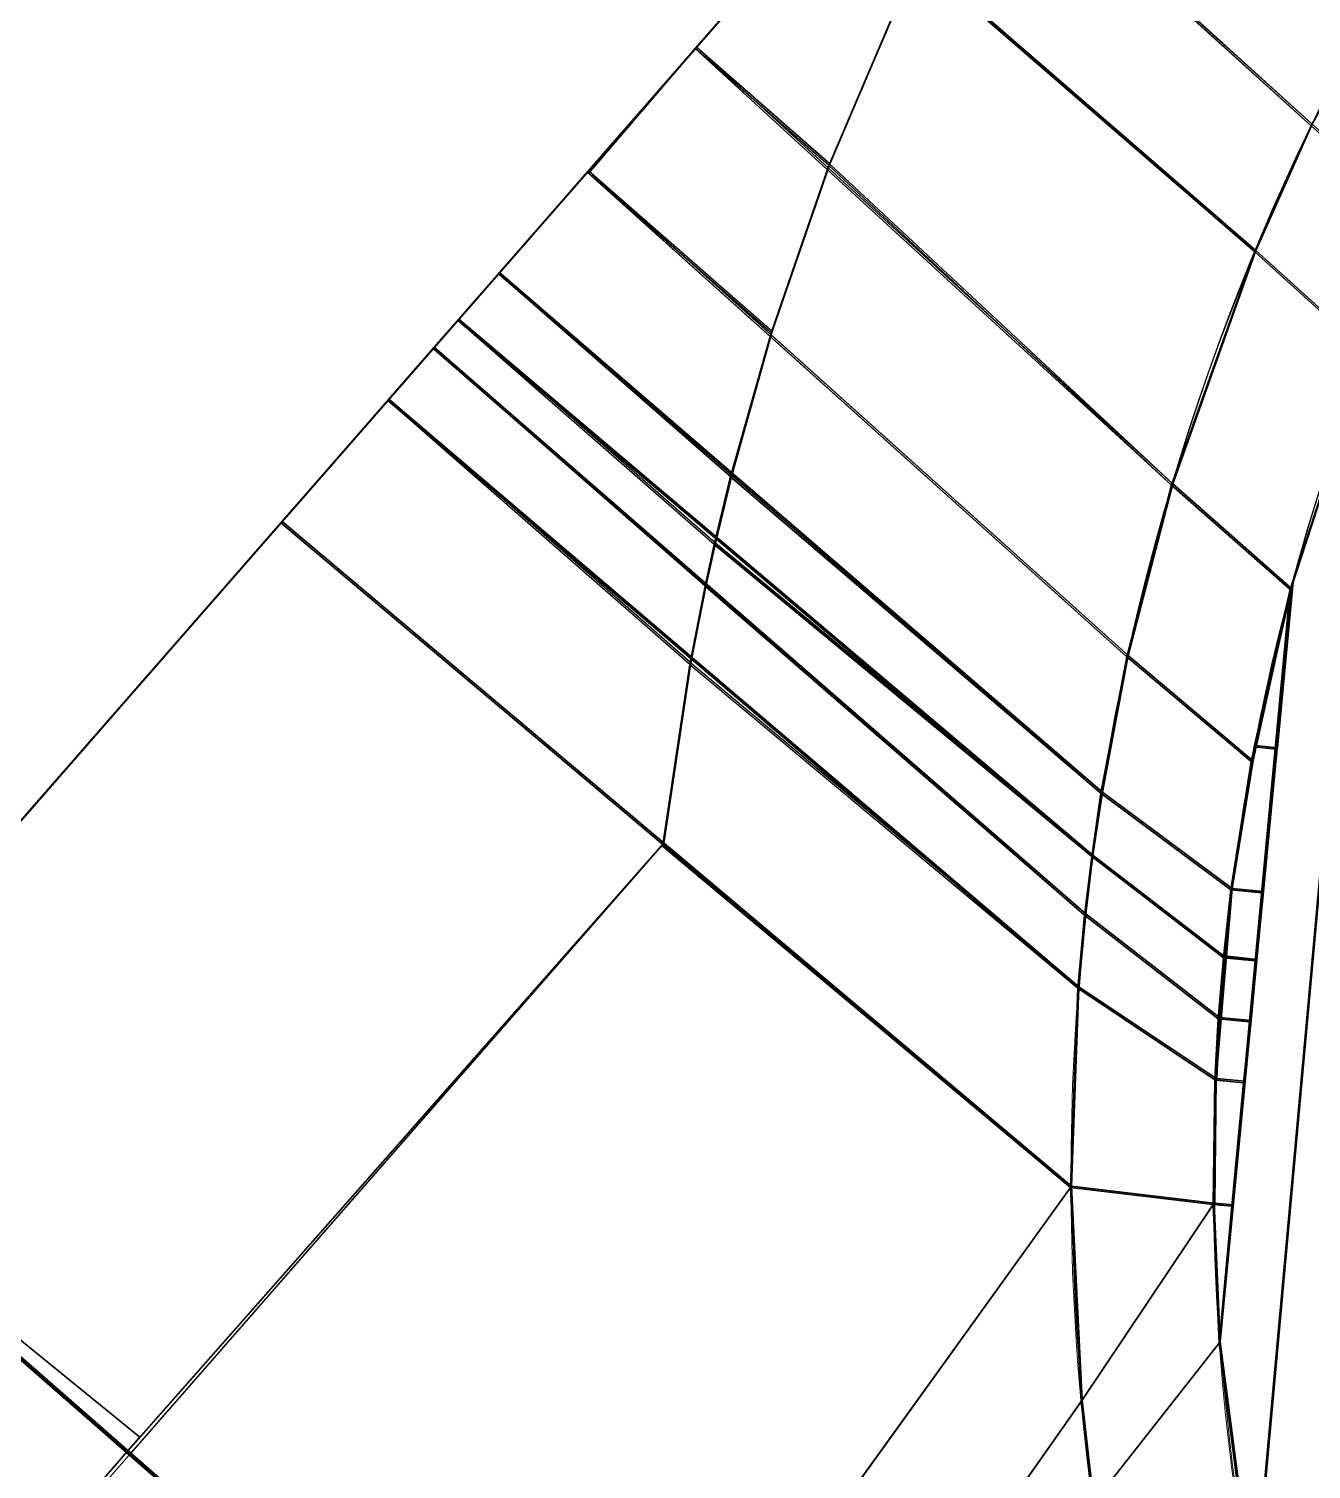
# Model space of a CAD drawing. Header units: millimetres. Extents: x 214.9 to 236.2, y -44.5 to -21.
# Drawn here: x 229.637 to 230.962, y -24.295 to -22.806 of the extents above; entities that cross this region are included whole.
import ezdxf

# ---------------------------------------------------------------- set-up
doc = ezdxf.new("R2010")
doc.units = ezdxf.units.MM
doc.header["$MEASUREMENT"] = 0
doc.layers.add('Camada 1', color=7, linetype='Continuous')
doc.layers.add('Layer1', color=10, linetype='Continuous', lineweight=35)

msp = doc.modelspace()

# ---------------------------------------------------------------- linework, layer by layer
for p, q in [((231.0061, -22.0477, 1.8017), (229.3523, -23.9406, 1.8017)), ((231.0061, -22.0477, 1.8017), (229.3523, -23.9406, 1.8017)), ((231.0072, -22.0463), (229.3534, -23.9392)), ((231.0072, -22.0463), (229.3535, -23.9391)), ((229.3523, -23.9406, 1.8017), (230.9964, -22.0583, 1.8017)), ((229.3534, -23.9392), (230.9976, -22.0568)), ((230.6227, -22.5986, 1.8017), (230.9617, -22.9065, 1.8017)), ((230.6227, -22.5986, 2.2017), (230.9617, -22.9065, 2.2017)), ((230.6239, -22.5972), (230.9628, -22.9051)), ((230.6239, -22.5972, 0.4), (230.9628, -22.9051, 0.4)), ((230.4702, -22.6611, 2.2017), (230.3253, -22.8269, 2.2017)), ((230.4702, -22.6611, 2.2017), (230.3253, -22.8269, 2.2017)), ((230.4713, -22.6596, 0.4), (230.3265, -22.8254, 0.4)), ((230.4713, -22.6597, 0.4), (230.3265, -22.8255, 0.4)), ((230.9617, -22.9065, 2.2017), (231.068, -22.7095, 2.2017)), ((230.4634, -22.9475, 1.8017), (230.5541, -22.7344, 1.8017)), ((230.5541, -22.7344, 2.2017), (230.4634, -22.9475, 2.2017)), ((230.4634, -22.9475, 1.8017), (230.5541, -22.7344, 1.8017)), ((230.5541, -22.7344, 2.2017), (230.4634, -22.9475, 2.2017)), ((230.4645, -22.946), (230.5553, -22.733)), ((230.5553, -22.733, 0.4), (230.4645, -22.946, 0.4)), ((230.4645, -22.9461), (230.5553, -22.733)), ((230.5553, -22.733, 0.4), (230.4645, -22.9461, 0.4)), ((230.5541, -22.7344, 1.8017), (230.9033, -23.0367, 1.8017)), ((230.5541, -22.7344, 2.2017), (230.9033, -23.0367, 2.2017)), ((230.5553, -22.733), (230.9044, -23.0353)), ((230.5553, -22.733, 0.4), (230.9044, -23.0353, 0.4)), ((230.3253, -22.8269, 2.2017), (230.2138, -22.9545, 2.2017)), ((230.3253, -22.8269, 2.2017), (230.2139, -22.9545, 2.2017)), ((230.3265, -22.8254, 0.4), (230.215, -22.953, 0.4)), ((230.3265, -22.8255, 0.4), (230.215, -22.9531, 0.4)), ((230.4634, -22.9475, 1.8017), (230.3253, -22.8269, 1.8017)), ((230.3253, -22.8269, 1.8017), (230.3253, -22.8269, 2.2017)), ((230.4634, -22.9475, 2.2017), (230.3253, -22.8269, 2.2017)), ((230.4634, -22.9475, 1.8017), (230.3253, -22.8269, 1.8017)), ((230.3253, -22.8269, 1.8017), (230.3253, -22.8269, 2.2017)), ((230.4634, -22.9475, 2.2017), (230.3253, -22.8269, 2.2017)), ((230.4645, -22.946), (230.3265, -22.8254)), ((230.3265, -22.8254), (230.3265, -22.8254, 0.4)), ((230.4645, -22.946, 0.4), (230.3265, -22.8254, 0.4)), ((230.4645, -22.9461), (230.3265, -22.8255)), ((230.3265, -22.8255), (230.3265, -22.8255, 0.4)), ((230.4645, -22.9461, 0.4), (230.3265, -22.8255, 0.4)), ((230.9617, -22.9065, 1.8017), (230.9033, -23.0367, 1.8017)), ((230.9033, -23.0367, 2.2017), (230.9617, -22.9065, 2.2017)), ((230.9617, -22.9065, 2.1817), (230.9033, -23.0367, 2.1817)), ((230.9628, -22.9051), (230.9044, -23.0353)), ((230.9044, -23.0353, 0.4), (230.9628, -22.9051, 0.4)), ((230.9628, -22.9051, 0.38), (230.9044, -23.0353, 0.38)), ((230.9617, -22.9065, 1.8017), (230.9617, -22.9065, 2.2017)), ((230.4049, -23.119), (230.4645, -22.946)), ((230.4645, -22.946, 0.4), (230.4049, -23.119, 0.4)), ((230.4049, -23.119), (230.4645, -22.9461)), ((230.4645, -22.9461, 0.4), (230.4049, -23.119, 0.4)), ((230.4645, -22.946), (230.4645, -22.946, 0.4)), ((230.4645, -22.9461), (230.4645, -22.9461, 0.4)), ((230.4645, -22.9461), (230.8186, -23.2764)), ((230.8186, -23.2764, 0.4), (230.4645, -22.9461, 0.4)), ((230.2139, -22.9545, 2.2017), (230.122, -23.0596, 2.2017)), ((230.2138, -22.9545, 2.2017), (230.122, -23.0596, 2.2017)), ((230.215, -22.9531, 0.4), (230.1231, -23.0582, 0.4)), ((230.215, -22.953, 0.4), (230.1232, -23.0582, 0.4)), ((230.4038, -23.1204, 1.8017), (230.2138, -22.9545, 1.8017)), ((230.2138, -22.9545, 1.8017), (230.2138, -22.9545, 2.2017)), ((230.4038, -23.1204, 2.2017), (230.2138, -22.9545, 2.2017)), ((230.4038, -23.1204, 1.8017), (230.2139, -22.9545, 1.8017)), ((230.2139, -22.9545, 1.8017), (230.2139, -22.9545, 2.2017)), ((230.4038, -23.1204, 2.2017), (230.2139, -22.9545, 2.2017)), ((230.4049, -23.119), (230.215, -22.953)), ((230.215, -22.953), (230.215, -22.953, 0.4)), ((230.4049, -23.119, 0.4), (230.215, -22.953, 0.4)), ((230.4049, -23.119), (230.215, -22.9531)), ((230.215, -22.9531), (230.215, -22.9531, 0.4)), ((230.4049, -23.119, 0.4), (230.215, -22.9531, 0.4)), ((230.4038, -23.1204, 1.8017), (230.4634, -22.9475, 1.8017)), ((230.4634, -22.9475, 2.2017), (230.4038, -23.1204, 2.2017)), ((230.4038, -23.1204, 1.8017), (230.4634, -22.9475, 1.8017)), ((230.4634, -22.9475, 2.2017), (230.4038, -23.1204, 2.2017)), ((230.4634, -22.9475, 1.8017), (230.4634, -22.9475, 2.2017)), ((230.4634, -22.9475, 1.8017), (230.4634, -22.9475, 2.2017)), ((230.4634, -22.9475, 1.8017), (230.8174, -23.2778, 1.8017)), ((230.8174, -23.2778, 2.2017), (230.4634, -22.9475, 2.2017)), ((230.9044, -23.0353), (230.8186, -23.2764)), ((230.9044, -23.0353, 0.4), (230.8186, -23.2764, 0.4)), ((230.9044, -23.0353, 0.38), (230.8186, -23.2764, 0.38)), ((230.9044, -23.0353), (230.9044, -23.0353, 0.4)), ((230.9044, -23.0353), (231.0206, -23.1406)), ((230.9044, -23.0353), (230.9044, -23.0353, 0.38)), ((230.9044, -23.0353, 0.38), (231.0206, -23.1406, 0.38)), ((230.9033, -23.0367, 1.8017), (230.8174, -23.2778, 1.8017)), ((230.9033, -23.0367, 2.2017), (230.8174, -23.2778, 2.2017)), ((230.9033, -23.0367, 2.1817), (230.8174, -23.2778, 2.1817)), ((230.9033, -23.0367, 1.8017), (230.9033, -23.0367, 2.2017)), ((230.9033, -23.0367, 1.8017), (231.0195, -23.142, 1.8017)), ((230.9033, -23.0367, 1.8017), (230.9033, -23.0367, 2.1817)), ((230.9033, -23.0367, 2.1817), (231.0195, -23.142, 2.1817)), ((230.122, -23.0596, 2.2017), (230.08, -23.1077, 2.2017)), ((230.122, -23.0596, 2.2017), (230.08, -23.1077, 2.2017)), ((230.1232, -23.0582, 0.4), (230.0811, -23.1063, 0.4)), ((230.1231, -23.0582, 0.4), (230.0811, -23.1063, 0.4)), ((230.3619, -23.2691, 1.8017), (230.122, -23.0596, 1.8017)), ((230.122, -23.0596, 1.8017), (230.122, -23.0596, 2.2017)), ((230.3619, -23.2691, 2.2017), (230.122, -23.0596, 2.2017)), ((230.3619, -23.2692, 1.8017), (230.122, -23.0596, 1.8017)), ((230.122, -23.0596, 1.8017), (230.122, -23.0596, 2.2017)), ((230.3619, -23.2692, 2.2017), (230.122, -23.0596, 2.2017)), ((230.363, -23.2678), (230.1231, -23.0582)), ((230.1231, -23.0582), (230.1231, -23.0582, 0.4)), ((230.363, -23.2678, 0.4), (230.1231, -23.0582, 0.4)), ((230.363, -23.2677), (230.1232, -23.0582)), ((230.1232, -23.0582), (230.1232, -23.0582, 0.4)), ((230.363, -23.2677, 0.4), (230.1232, -23.0582, 0.4)), ((230.08, -23.1077, 2.2017), (230.0545, -23.1368, 2.2017)), ((230.08, -23.1077, 2.2017), (230.0546, -23.1368, 2.2017)), ((230.0811, -23.1063, 0.4), (230.0557, -23.1354, 0.4)), ((230.0811, -23.1063, 0.4), (230.0557, -23.1354, 0.4)), ((230.345, -23.3392, 1.8017), (230.08, -23.1077, 1.8017)), ((230.08, -23.1077, 1.8017), (230.08, -23.1077, 2.2017)), ((230.345, -23.3392, 2.2017), (230.08, -23.1077, 2.2017)), ((230.345, -23.3393, 1.8017), (230.08, -23.1077, 1.8017)), ((230.08, -23.1077, 1.8017), (230.08, -23.1077, 2.2017)), ((230.345, -23.3393, 2.2017), (230.08, -23.1077, 2.2017)), ((230.3462, -23.3378), (230.0811, -23.1063)), ((230.0811, -23.1063), (230.0811, -23.1063, 0.4)), ((230.3462, -23.3378, 0.4), (230.0811, -23.1063, 0.4)), ((230.3462, -23.3378), (230.0811, -23.1063)), ((230.0811, -23.1063), (230.0811, -23.1063, 0.4)), ((230.3462, -23.3378, 0.4), (230.0811, -23.1063, 0.4)), ((230.3619, -23.2691, 1.8017), (230.4038, -23.1204, 1.8017)), ((230.4038, -23.1204, 2.2017), (230.3619, -23.2691, 2.2017)), ((230.3619, -23.2692, 1.8017), (230.4038, -23.1204, 1.8017)), ((230.4038, -23.1204, 2.2017), (230.3619, -23.2692, 2.2017)), ((230.363, -23.2677), (230.4049, -23.119)), ((230.4049, -23.119, 0.4), (230.363, -23.2677, 0.4)), ((230.363, -23.2678), (230.4049, -23.119)), ((230.4049, -23.119, 0.4), (230.363, -23.2678, 0.4)), ((230.4038, -23.1204, 1.8017), (230.4038, -23.1204, 2.2017)), ((230.4038, -23.1204, 1.8017), (230.4038, -23.1204, 2.2017)), ((230.4049, -23.119), (230.4049, -23.119, 0.4)), ((230.4049, -23.119), (230.4049, -23.119, 0.4)), ((230.0546, -23.1368, 2.2017), (230.0077, -23.1904, 2.2017)), ((230.0546, -23.1368, 1.8017), (230.0077, -23.1904, 1.8017)), ((230.0545, -23.1368, 2.2017), (230.0077, -23.1905, 2.2017)), ((230.0545, -23.1368, 1.8017), (230.0077, -23.1905, 1.8017)), ((230.0557, -23.1354, 0.4), (230.0088, -23.189, 0.4)), ((230.0557, -23.1354), (230.0088, -23.189)), ((230.0557, -23.1354, 0.4), (230.0088, -23.1891, 0.4)), ((230.0557, -23.1354), (230.0088, -23.1891)), ((230.3356, -23.3823, 1.8017), (230.0545, -23.1368, 1.8017)), ((230.0545, -23.1368, 1.8017), (230.0545, -23.1368, 2.2017)), ((230.3356, -23.3823, 2.2017), (230.0545, -23.1368, 2.2017)), ((230.3356, -23.3823, 1.8017), (230.0546, -23.1368, 1.8017)), ((230.0546, -23.1368, 1.8017), (230.0546, -23.1368, 2.2017)), ((230.3356, -23.3823, 2.2017), (230.0546, -23.1368, 2.2017)), ((230.3367, -23.3809), (230.0557, -23.1354)), ((230.0557, -23.1354), (230.0557, -23.1354, 0.4)), ((230.3367, -23.3809, 0.4), (230.0557, -23.1354, 0.4)), ((230.3367, -23.3809), (230.0557, -23.1354)), ((230.0557, -23.1354), (230.0557, -23.1354, 0.4)), ((230.3367, -23.3809, 0.4), (230.0557, -23.1354, 0.4)), ((230.9019, -24.4351, 1.8017), (231.0195, -23.142, 1.8017)), ((230.9031, -24.4337, 0), (231.0206, -23.1406, 0)), ((231.0195, -23.142, 1.8017), (230.9398, -23.3856, 1.8017)), ((230.9398, -23.3856, 2.1817), (231.0195, -23.142, 2.1817)), ((230.9398, -23.3856, 2.2017), (231.0195, -23.142, 2.2017)), ((231.0206, -23.1406), (230.9409, -23.3842)), ((230.9409, -23.3842, 0.38), (231.0206, -23.1406, 0.38)), ((230.9409, -23.3842, 0.4), (231.0206, -23.1406, 0.4)), ((230.0077, -23.1904, 2.2017), (229.8972, -23.3169, 2.2017)), ((230.0077, -23.1905, 2.2017), (229.8972, -23.3169, 2.2017)), ((230.0088, -23.1891, 0.4), (229.8983, -23.3155, 0.4)), ((230.0088, -23.189, 0.4), (229.8984, -23.3155, 0.4)), ((230.3197, -23.463, 1.8017), (230.0077, -23.1904, 1.8017)), ((230.0077, -23.1904, 1.8017), (230.0077, -23.1904, 2.2017)), ((230.3197, -23.463, 2.2017), (230.0077, -23.1904, 2.2017)), ((230.3196, -23.463, 1.8017), (230.0077, -23.1905, 1.8017)), ((230.0077, -23.1905, 1.8017), (230.0077, -23.1905, 2.2017)), ((230.3196, -23.463, 2.2017), (230.0077, -23.1905, 2.2017)), ((230.3208, -23.4616), (230.0088, -23.189)), ((230.0088, -23.189), (230.0088, -23.189, 0.4)), ((230.3208, -23.4616, 0.4), (230.0088, -23.189, 0.4)), ((230.3208, -23.4616), (230.0088, -23.1891)), ((230.0088, -23.1891), (230.0088, -23.1891, 0.4)), ((230.3208, -23.4616, 0.4), (230.0088, -23.1891, 0.4)), ((230.345, -23.3392, 1.8017), (230.3619, -23.2691, 1.8017)), ((230.3619, -23.2691, 2.2017), (230.345, -23.3392, 2.2017)), ((230.345, -23.3393, 1.8017), (230.3619, -23.2692, 1.8017)), ((230.3619, -23.2692, 2.2017), (230.345, -23.3393, 2.2017)), ((230.3462, -23.3378), (230.363, -23.2677)), ((230.363, -23.2677, 0.4), (230.3462, -23.3378, 0.4)), ((230.3462, -23.3378), (230.363, -23.2678)), ((230.363, -23.2678, 0.4), (230.3462, -23.3378, 0.4)), ((230.3619, -23.2691, 1.8017), (230.3619, -23.2691, 2.2017)), ((230.3619, -23.2692, 1.8017), (230.3619, -23.2692, 2.2017)), ((230.363, -23.2677), (230.363, -23.2677, 0.4)), ((230.363, -23.2678), (230.363, -23.2678, 0.4)), ((230.8174, -23.2778, 1.8017), (230.7713, -23.4554, 1.8017)), ((230.7713, -23.4554, 2.2017), (230.8174, -23.2778, 2.2017)), ((230.8174, -23.2778, 2.1817), (230.7713, -23.4554, 2.1817)), ((230.8186, -23.2764), (230.7725, -23.4539)), ((230.7725, -23.4539, 0.4), (230.8186, -23.2764, 0.4)), ((230.8186, -23.2764, 0.38), (230.7725, -23.4539, 0.38)), ((230.8174, -23.2778, 1.8017), (230.8174, -23.2778, 2.2017)), ((230.8174, -23.2778, 1.8017), (230.9398, -23.3856, 1.8017)), ((230.8174, -23.2778, 1.8017), (230.8174, -23.2778, 2.1817)), ((230.8174, -23.2778, 2.1817), (230.9398, -23.3856, 2.1817)), ((230.8186, -23.2764), (230.8186, -23.2764, 0.4)), ((230.8186, -23.2764), (230.9409, -23.3842)), ((230.8186, -23.2764), (230.8186, -23.2764, 0.38)), ((230.8186, -23.2764, 0.38), (230.9409, -23.3842, 0.38)), ((229.8972, -23.3169, 2.2017), (229.353, -23.9398, 2.2017)), ((229.8972, -23.3169, 2.2017), (229.353, -23.9398, 2.2017)), ((229.8984, -23.3155, 0.4), (229.3541, -23.9384, 0.4)), ((229.8983, -23.3155, 0.4), (229.3541, -23.9384, 0.4)), ((230.2917, -23.6493, 1.8017), (229.8972, -23.3169, 1.8017)), ((229.8972, -23.3169, 1.8017), (229.8972, -23.3169, 2.2017)), ((230.2917, -23.6493, 2.2017), (229.8972, -23.3169, 2.2017)), ((230.2917, -23.6493, 1.8017), (229.8972, -23.3169, 1.8017)), ((229.8972, -23.3169, 1.8017), (229.8972, -23.3169, 2.2017)), ((230.2917, -23.6493, 2.2017), (229.8972, -23.3169, 2.2017)), ((230.2928, -23.6479), (229.8983, -23.3155)), ((229.8983, -23.3155), (229.8983, -23.3155, 0.4)), ((230.2928, -23.6479, 0.4), (229.8983, -23.3155, 0.4)), ((230.2928, -23.6479), (229.8984, -23.3155)), ((229.8984, -23.3155), (229.8984, -23.3155, 0.4)), ((230.2928, -23.6479, 0.4), (229.8984, -23.3155, 0.4)), ((230.3356, -23.3823, 1.8017), (230.345, -23.3392, 1.8017)), ((230.345, -23.3392, 2.2017), (230.3356, -23.3823, 2.2017)), ((230.3356, -23.3823, 1.8017), (230.345, -23.3393, 1.8017)), ((230.345, -23.3393, 2.2017), (230.3356, -23.3823, 2.2017)), ((230.3367, -23.3809), (230.3462, -23.3378)), ((230.3462, -23.3378, 0.4), (230.3367, -23.3809, 0.4)), ((230.3367, -23.3809), (230.3462, -23.3378)), ((230.3462, -23.3378, 0.4), (230.3367, -23.3809, 0.4)), ((230.3448, -23.3391, 1.8017), (230.7349, -23.6616, 1.8017)), ((230.345, -23.3392, 1.8017), (230.345, -23.3392, 2.2017)), ((230.345, -23.3392, 2.2017), (230.345, -23.3392, 2.2017)), ((230.345, -23.3393, 1.8017), (230.345, -23.3393, 2.2017)), ((230.346, -23.3377), (230.736, -23.6602)), ((230.3462, -23.3378), (230.3462, -23.3378, 0.4)), ((230.3462, -23.3378, 0.4), (230.3462, -23.3378, 0.4)), ((230.3462, -23.3378), (230.3462, -23.3378, 0.4)), ((230.3196, -23.463, 1.8017), (230.3356, -23.3823, 1.8017)), ((230.3356, -23.3823, 2.2017), (230.3196, -23.463, 2.2017)), ((230.3197, -23.463, 1.8017), (230.3356, -23.3823, 1.8017)), ((230.3356, -23.3823, 2.2017), (230.3197, -23.463, 2.2017)), ((230.3208, -23.4616), (230.3367, -23.3809)), ((230.3367, -23.3809, 0.4), (230.3208, -23.4616, 0.4)), ((230.3208, -23.4616), (230.3367, -23.3809)), ((230.3367, -23.3809, 0.4), (230.3208, -23.4616, 0.4)), ((230.3356, -23.3823, 1.8017), (230.3356, -23.3823, 2.2017)), ((230.3356, -23.3823, 1.8017), (230.7276, -23.722, 1.8017)), ((230.3356, -23.3823, 2.2017), (230.7276, -23.722, 2.2017)), ((230.3367, -23.3809), (230.3367, -23.3809, 0.4)), ((230.3367, -23.3809), (230.7287, -23.7206)), ((230.3367, -23.3809, 0.4), (230.7287, -23.7206, 0.4)), ((230.8665, -24.1643, 1.8017), (230.9398, -23.3856, 1.8017)), ((230.8665, -24.1643, 2.2015), (230.9398, -23.3856, 2.2015)), ((230.8676, -24.1629), (230.9409, -23.3842)), ((230.8676, -24.1629, 0.3998), (230.9409, -23.3842, 0.3998)), ((230.9398, -23.3856, 1.8017), (230.8995, -23.5634, 1.8017)), ((230.8995, -23.5634, 2.1817), (230.9398, -23.3856, 2.1817)), ((230.9409, -23.3842), (230.9007, -23.562)), ((230.9007, -23.562, 0.38), (230.9409, -23.3842, 0.38)), ((230.9029, -23.5483, 2.2017), (230.9398, -23.3856, 2.2017)), ((230.9041, -23.5469, 0.4), (230.9409, -23.3842, 0.4)), ((230.9398, -23.3856, 1.8017), (230.9398, -23.3856, 2.1817)), ((230.9398, -23.3856, 1.8017), (230.9398, -23.3856, 2.2017)), ((230.9409, -23.3842), (230.9409, -23.3842, 0.38)), ((230.9409, -23.3842), (230.9409, -23.3842, 0.4)), ((230.2917, -23.6493, 1.8017), (230.3197, -23.463, 1.8017)), ((230.3197, -23.463, 2.2017), (230.2917, -23.6493, 2.2017)), ((230.2917, -23.6493, 1.8017), (230.3196, -23.463, 1.8017)), ((230.3196, -23.463, 2.2017), (230.2917, -23.6493, 2.2017)), ((230.2928, -23.6479), (230.3208, -23.4616)), ((230.3208, -23.4616, 0.4), (230.2928, -23.6479, 0.4)), ((230.2928, -23.6479), (230.3208, -23.4616)), ((230.3208, -23.4616, 0.4), (230.2928, -23.6479, 0.4)), ((230.3196, -23.463, 1.8017), (230.7205, -23.7975, 1.8017)), ((230.3196, -23.463, 2.2017), (230.7205, -23.7975, 2.2017)), ((230.3197, -23.463, 1.8017), (230.3197, -23.463, 2.2017)), ((230.3208, -23.4616), (230.3208, -23.4616, 0.4)), ((230.3208, -23.4616), (230.7217, -23.7961)), ((230.3208, -23.4616, 0.4), (230.7217, -23.7961, 0.4)), ((230.7445, -23.5961, 2.1817), (230.7713, -23.4554, 2.1817)), ((230.7448, -23.5964, 1.8017), (230.7713, -23.4554, 1.8022)), ((230.7448, -23.5964, 2.2017), (230.7713, -23.4554, 2.2017)), ((230.7457, -23.5947, 0.38), (230.7725, -23.4539, 0.38)), ((230.746, -23.595), (230.7725, -23.4539, 0.0005)), ((230.746, -23.595, 0.4), (230.7725, -23.4539, 0.4)), ((230.7713, -23.4554, 1.8017), (230.7713, -23.4554, 2.2017)), ((230.7713, -23.4554, 2.1817), (230.8995, -23.5634, 2.1817)), ((230.7725, -23.4539), (230.7725, -23.4539, 0.4)), ((230.7725, -23.4539, 0.38), (230.9007, -23.562, 0.38)), ((230.8788, -23.6961, 2.2017), (230.9029, -23.5483, 2.2017)), ((230.8799, -23.6946, 0.4), (230.9041, -23.5469, 0.4)), ((230.9029, -23.5483, 1.8017), (230.9029, -23.5483, 2.1817)), ((230.9029, -23.5483, 1.8017), (230.9029, -23.5483, 2.2017)), ((230.9029, -23.5483, 1.8017), (230.9243, -23.5503, 1.8017)), ((230.9041, -23.5469), (230.9041, -23.5469, 0.38)), ((230.9041, -23.5469), (230.9041, -23.5469, 0.4)), ((230.9041, -23.5469), (230.9254, -23.5489)), ((230.8995, -23.5634, 1.8017), (230.8788, -23.6961, 1.8017)), ((230.8788, -23.6961, 2.1817), (230.8995, -23.5634, 2.1817)), ((230.9007, -23.562), (230.8799, -23.6946)), ((230.8799, -23.6946, 0.38), (230.9007, -23.562, 0.38)), ((230.7445, -23.5961, 1.8017), (230.7349, -23.6616, 1.8017)), ((230.7349, -23.6616, 2.1817), (230.7445, -23.5961, 2.1817)), ((230.7448, -23.5964, 2.2017), (230.7349, -23.6616, 2.2017)), ((230.7457, -23.5947), (230.736, -23.6602)), ((230.736, -23.6602, 0.38), (230.7457, -23.5947, 0.38)), ((230.746, -23.595, 0.4), (230.736, -23.6602, 0.4)), ((230.7445, -23.5961, 1.8017), (230.8788, -23.6961, 1.8017)), ((230.7445, -23.5961, 2.1817), (230.8788, -23.6961, 2.1817)), ((230.7448, -23.5964, 1.8017), (230.7445, -23.5963, 2.1817)), ((230.7448, -23.5964, 1.8017), (230.7448, -23.5964, 2.2017)), ((230.746, -23.595), (230.7456, -23.5949, 0.38)), ((230.7457, -23.5947), (230.8799, -23.6946)), ((230.7457, -23.5947, 0.38), (230.8799, -23.6946, 0.38)), ((230.746, -23.595), (230.746, -23.595, 0.4)), ((230.2917, -23.6493, 1.8017), (229.7377, -24.2773, 1.8043)), ((230.2917, -23.6493, 2.2017), (229.7377, -24.2773, 2.2017)), ((230.2917, -23.6493, 1.8017), (229.7377, -24.2773, 1.8043)), ((230.2917, -23.6493, 2.2017), (229.7377, -24.2773, 2.2017)), ((230.2928, -23.6479), (229.7389, -24.2759, 0.0027)), ((230.2928, -23.6479, 0.4), (229.7389, -24.2759, 0.4)), ((230.2928, -23.6479), (229.7389, -24.2759, 0.0027)), ((230.2928, -23.6479, 0.4), (229.7389, -24.2759, 0.4)), ((229.7392, -24.2756, 1.8043), (230.2917, -23.6493, 1.8017)), ((229.7393, -24.2755, 1.8043), (230.2917, -23.6493, 1.8017)), ((229.7404, -24.2741, 0.0027), (230.2928, -23.6479)), ((229.7404, -24.2741, 0.0027), (230.2928, -23.6479)), ((230.2916, -23.6492, 1.8017), (229.7406, -24.2798, 1.8017)), ((230.2928, -23.6478), (229.7418, -24.2784)), ((230.2908, -23.6503, 1.8017), (230.7131, -24.0034, 1.8017)), ((230.2917, -23.6493, 1.8017), (230.2917, -23.6493, 2.2017)), ((230.2917, -23.6493, 2.2017), (230.7131, -24.0034, 2.2017)), ((230.292, -23.6488, 0), (230.7142, -24.002)), ((230.2928, -23.6479), (230.2928, -23.6479, 0.4)), ((230.2928, -23.6479, 0.4), (230.7142, -24.002, 0.4)), ((230.736, -23.6602), (230.7287, -23.7206)), ((230.7287, -23.7206, 0.4), (230.736, -23.6602, 0.4)), ((230.736, -23.6602, 0.38), (230.7287, -23.7206, 0.38)), ((230.736, -23.6602), (230.736, -23.6602, 0.4)), ((230.736, -23.6602), (230.8721, -23.7647)), ((230.736, -23.6602), (230.736, -23.6602, 0.38)), ((230.736, -23.6602, 0.38), (230.8721, -23.7647, 0.38)), ((230.7349, -23.6616, 1.8017), (230.7276, -23.722, 1.8017)), ((230.7276, -23.722, 2.2017), (230.7349, -23.6616, 2.2017)), ((230.7349, -23.6616, 2.1817), (230.7276, -23.722, 2.1817)), ((230.7349, -23.6616, 1.8017), (230.7349, -23.6616, 2.2017)), ((230.7349, -23.6616, 1.8017), (230.871, -23.7661, 1.8017)), ((230.7349, -23.6616, 1.8017), (230.7349, -23.6616, 2.1817)), ((230.7349, -23.6616, 2.1817), (230.871, -23.7661, 2.1817)), ((230.8788, -23.6961, 1.8017), (230.871, -23.7661, 1.8017)), ((230.871, -23.7661, 2.1817), (230.8788, -23.6961, 2.1817)), ((230.8717, -23.7662, 2.2017), (230.8788, -23.6961, 2.2017)), ((230.8799, -23.6946), (230.8721, -23.7647)), ((230.8721, -23.7647, 0.38), (230.8799, -23.6946, 0.38)), ((230.8728, -23.7648, 0.4), (230.8799, -23.6946, 0.4)), ((230.8788, -23.6961, 1.8017), (230.8788, -23.6961, 2.1817)), ((230.8788, -23.6961, 1.8017), (230.8788, -23.6961, 2.2017)), ((230.8788, -23.6961, 1.8017), (230.9103, -23.699, 1.8017)), ((230.8799, -23.6946), (230.8799, -23.6946, 0.38)), ((230.8799, -23.6946), (230.8799, -23.6946, 0.4)), ((230.8799, -23.6946), (230.9114, -23.6976)), ((230.7276, -23.722, 1.8017), (230.7205, -23.7975, 1.8017)), ((230.7205, -23.7975, 2.2017), (230.7276, -23.722, 2.2017)), ((230.7276, -23.722, 2.1817), (230.7205, -23.7975, 2.1817)), ((230.7287, -23.7206), (230.7217, -23.7961)), ((230.7217, -23.7961, 0.4), (230.7287, -23.7206, 0.4)), ((230.7287, -23.7206, 0.38), (230.7217, -23.7961, 0.38)), ((230.7276, -23.722, 1.8017), (230.7276, -23.722, 2.2017)), ((230.7276, -23.722, 1.8017), (230.8657, -23.8294, 1.8017)), ((230.7276, -23.722, 1.8017), (230.7276, -23.722, 2.1817)), ((230.7276, -23.722, 2.1817), (230.8657, -23.8294, 2.1817)), ((230.7287, -23.7206), (230.7287, -23.7206, 0.4)), ((230.7287, -23.7206), (230.8669, -23.828)), ((230.7287, -23.7206), (230.7287, -23.7206, 0.38)), ((230.7287, -23.7206, 0.38), (230.8669, -23.828, 0.38)), ((230.8721, -23.7647), (230.8669, -23.828)), ((230.8669, -23.828, 0.38), (230.8721, -23.7647, 0.38)), ((230.8669, -23.828, 0.4), (230.8728, -23.7648, 0.4)), ((230.8721, -23.7647), (230.8721, -23.7647, 0.38)), ((230.8721, -23.7647), (230.9048, -23.7678)), ((230.8721, -23.7647, 0.3998), (230.9048, -23.7678, 0.3998)), ((230.871, -23.7661, 1.8017), (230.8657, -23.8294, 1.8017)), ((230.8657, -23.8294, 2.1817), (230.871, -23.7661, 2.1817)), ((230.8657, -23.8294, 2.2017), (230.8717, -23.7662, 2.2017)), ((230.871, -23.7661, 1.8017), (230.871, -23.7661, 2.1817)), ((230.871, -23.7661, 1.8017), (230.9037, -23.7692, 1.8017)), ((230.871, -23.7661, 2.2015), (230.9037, -23.7692, 2.2015)), ((230.7205, -23.7975, 1.8017), (230.7131, -24.0034, 1.8017)), ((230.7131, -24.0034, 2.2017), (230.7205, -23.7975, 2.2017)), ((230.7205, -23.7975, 2.1817), (230.7131, -24.0034, 2.1817)), ((230.7217, -23.7961), (230.7142, -24.002)), ((230.7142, -24.002, 0.4), (230.7217, -23.7961, 0.4)), ((230.7217, -23.7961, 0.38), (230.7142, -24.002, 0.38)), ((230.7205, -23.7975, 1.8017), (230.7205, -23.7975, 2.2017)), ((230.7205, -23.7975, 1.8017), (230.8622, -23.8924, 1.8017)), ((230.7205, -23.7975, 1.8017), (230.7205, -23.7975, 2.1817)), ((230.7205, -23.7975, 2.1817), (230.8622, -23.8924, 2.1817)), ((230.7217, -23.7961), (230.7217, -23.7961, 0.4)), ((230.7217, -23.7961), (230.8634, -23.891)), ((230.7217, -23.7961), (230.7217, -23.7961, 0.38)), ((230.7217, -23.7961, 0.38), (230.8634, -23.891, 0.38)), ((230.8657, -23.8294, 1.8017), (230.8622, -23.8924, 1.8017)), ((230.8622, -23.8924, 2.1817), (230.8657, -23.8294, 2.1817)), ((230.8622, -23.8924, 2.2017), (230.8657, -23.8294, 2.2017)), ((230.8669, -23.828), (230.8634, -23.891)), ((230.8634, -23.891, 0.38), (230.8669, -23.828, 0.38)), ((230.8634, -23.891, 0.4), (230.8669, -23.828, 0.4)), ((230.8657, -23.8294, 1.8017), (230.8657, -23.8294, 2.1817)), ((230.8657, -23.8294, 1.8017), (230.8977, -23.8324, 1.8017)), ((230.8657, -23.8294, 2.2015), (230.8977, -23.8324, 2.2015)), ((230.8669, -23.828), (230.8669, -23.828, 0.38)), ((230.8669, -23.828), (230.8989, -23.831)), ((230.8669, -23.828, 0.3998), (230.8989, -23.831, 0.3998)), ((230.8622, -23.8924, 1.8017), (230.8603, -24.021, 1.8017)), ((230.8603, -24.021, 2.1817), (230.8622, -23.8924, 2.1817)), ((230.8603, -24.021, 2.2017), (230.8622, -23.8924, 2.2017)), ((230.8634, -23.891), (230.8615, -24.0196)), ((230.8615, -24.0196, 0.38), (230.8634, -23.891, 0.38)), ((230.8615, -24.0196, 0.4), (230.8634, -23.891, 0.4)), ((230.8622, -23.8924, 1.8017), (230.8622, -23.8924, 2.1817)), ((230.8622, -23.8924, 1.8017), (230.8622, -23.8924, 2.2017)), ((230.8622, -23.8924, 1.8017), (230.8918, -23.8952, 1.8017)), ((230.8622, -23.8924, 2.2015), (230.8918, -23.8952, 2.2015)), ((230.8634, -23.891), (230.8634, -23.891, 0.38)), ((230.8634, -23.891), (230.8634, -23.891, 0.4)), ((230.8634, -23.891), (230.893, -23.8937)), ((230.8634, -23.891, 0.3998), (230.893, -23.8937, 0.3998)), ((229.7389, -24.2759, 0.0027), (229.3535, -23.9391)), ((229.7389, -24.2759, 2.2), (229.3541, -23.9384, 2)), ((229.3541, -23.9384, 0.4), (229.7379, -24.2769, 0.4)), ((229.7389, -24.2759, 2.2), (229.3541, -23.9384, 2)), ((229.3541, -23.9384, 0.4), (229.7379, -24.277, 0.4)), ((230.7142, -24.002), (230.2167, -24.6934)), ((230.7142, -24.002, 0.4), (230.2167, -24.6934, 0.4)), ((230.7142, -24.002), (230.725, -24.2233)), ((230.7142, -24.002), (230.7142, -24.002, 0.4)), ((230.725, -24.2233, 0.4), (230.7142, -24.002, 0.4)), ((230.7142, -24.002), (230.8615, -24.0196)), ((230.7142, -24.002), (230.7142, -24.002, 0.38)), ((230.7142, -24.002, 0.38), (230.8615, -24.0196, 0.38)), ((230.725, -24.2233, 0.38), (230.7142, -24.002, 0.38)), ((230.7131, -24.0034, 1.8017), (230.2155, -24.6948, 1.8017)), ((230.7131, -24.0034, 2.2017), (230.2155, -24.6948, 2.2017)), ((230.7131, -24.0034, 1.8017), (230.7239, -24.2247, 1.8017)), ((230.7131, -24.0034, 1.8017), (230.7131, -24.0034, 2.2017)), ((230.7239, -24.2247, 2.2017), (230.7131, -24.0034, 2.2017)), ((230.7131, -24.0034, 1.8017), (230.8603, -24.021, 1.8017)), ((230.7131, -24.0034, 1.8017), (230.7131, -24.0034, 2.1817)), ((230.7131, -24.0034, 2.1817), (230.8603, -24.021, 2.1817)), ((230.7239, -24.2247, 2.1817), (230.7131, -24.0034, 2.1817)), ((230.7239, -24.2247, 1.8017), (230.8603, -24.021, 1.8017)), ((230.725, -24.2233), (230.8615, -24.0196)), ((230.8603, -24.021, 1.8017), (230.8603, -24.021, 2.1817)), ((230.8603, -24.021, 1.8017), (230.8665, -24.1643, 1.8017)), ((230.8603, -24.021, 2.1817), (230.8665, -24.1643, 2.1817)), ((230.8603, -24.021, 1.8017), (230.8603, -24.021, 2.2017)), ((230.8603, -24.021, 1.8017), (230.8603, -24.021, 2.2017)), ((230.8603, -24.021, 1.8017), (230.8798, -24.0229, 1.8017)), ((230.8665, -24.1643, 2.2017), (230.8603, -24.021, 2.2017)), ((230.8615, -24.0196), (230.8615, -24.0196, 0.38)), ((230.8615, -24.0196), (230.8676, -24.1629)), ((230.8615, -24.0196, 0.38), (230.8676, -24.1629, 0.38)), ((230.8615, -24.0196), (230.8615, -24.0196, 0.4)), ((230.8615, -24.0196), (230.8615, -24.0196, 0.4)), ((230.8615, -24.0196), (230.8809, -24.0214)), ((230.8676, -24.1629, 0.4), (230.8615, -24.0196, 0.4)), ((230.736, -24.3304, 1.8017), (230.8665, -24.1643, 1.8017)), ((230.8665, -24.1643, 2.1817), (230.736, -24.3304, 2.1817)), ((230.7371, -24.329), (230.8676, -24.1629)), ((230.8676, -24.1629, 0.38), (230.7371, -24.329, 0.38)), ((230.8665, -24.1643, 1.8017), (230.8665, -24.1643, 2.1817)), ((230.8665, -24.1643, 1.8017), (230.9019, -24.4351, 1.8017)), ((230.8665, -24.1643, 2.1817), (230.9019, -24.4351, 2.1817)), ((230.8665, -24.1643, 1.8017), (230.8665, -24.1643, 2.2017)), ((230.9019, -24.4351, 2.2017), (230.8665, -24.1643, 2.2017)), ((230.8676, -24.1629), (230.8676, -24.1629, 0.38)), ((230.8676, -24.1629), (230.9031, -24.4337)), ((230.8676, -24.1629, 0.38), (230.9031, -24.4337, 0.38)), ((230.8676, -24.1629), (230.8676, -24.1629, 0.4)), ((230.9031, -24.4337, 0.4), (230.8676, -24.1629, 0.4)), ((230.7239, -24.2247, 1.8017), (230.3257, -24.7911, 1.8017)), ((230.3257, -24.7911, 2.2017), (230.7239, -24.2247, 2.2017)), ((230.725, -24.2233), (230.3269, -24.7897)), ((230.3269, -24.7897, 0.4), (230.725, -24.2233, 0.4)), ((230.7239, -24.2247, 1.8017), (230.736, -24.3304, 1.8017)), ((230.7239, -24.2247, 1.8017), (230.7239, -24.2247, 2.2017)), ((230.736, -24.3304, 2.2017), (230.7239, -24.2247, 2.2017)), ((230.7239, -24.2247, 1.8017), (230.7239, -24.2247, 2.1817)), ((230.7239, -24.2247, 2.1817), (230.736, -24.3304, 2.1817)), ((230.725, -24.2233), (230.7371, -24.329)), ((230.725, -24.2233), (230.725, -24.2233, 0.4)), ((230.7371, -24.329, 0.4), (230.725, -24.2233, 0.4)), ((230.725, -24.2233), (230.725, -24.2233, 0.38)), ((230.725, -24.2233, 0.38), (230.7371, -24.329, 0.38)), ((229.7389, -24.2759, 2.2), (217.7316, -38.0252, 2.1967)), ((233.7894, -27.8171, 1.8017), (229.7377, -24.2773, 1.8017)), ((233.7906, -27.8157), (229.7389, -24.2759)), ((229.7389, -24.2759), (229.7389, -24.2759, 2.2)), ((229.7418, -24.2784), (229.7389, -24.2759, 2.1985)), ((230.2167, -24.6934, 0.4), (229.7418, -24.2784, 0.4))]:
    msp.add_line(p, q)
at = {"layer": 'Camada 1', "color": 250, "lineweight": 18}
for points in [[(235.7214, -23.9943, 1.8017), (235.7214, -22.6118, 1.8017), (234.5999, -21.4903, 1.8017), (233.2174, -21.4903, 1.8017), (233.2174, -21.4903, 1.8017), (231.8341, -21.4903, 1.8017), (230.7134, -22.6118, 1.8017), (230.7134, -23.9943, 1.8017), (230.7134, -23.9943, 1.8017), (230.7134, -25.3776, 1.8017), (231.8341, -26.4983, 1.8017), (233.2174, -26.4983, 1.8017), (233.2174, -26.4983, 1.8017), (234.5999, -26.4983, 1.8017), (235.7214, -25.3776, 1.8017), (235.7214, -23.9943, 1.8017)], [(235.7225, -23.9929), (235.7225, -22.6104), (234.601, -21.4889), (233.2185, -21.4889), (233.2185, -21.4889), (231.8352, -21.4889), (230.7145, -22.6104), (230.7145, -23.9929), (230.7145, -23.9929), (230.7145, -25.3762), (231.8352, -26.4969), (233.2185, -26.4969), (233.2185, -26.4969), (234.601, -26.4969), (235.7225, -25.3762), (235.7225, -23.9929)], [(235.5754, -23.9929), (235.5754, -22.6915), (234.5199, -21.6364), (233.2185, -21.6364), (233.2185, -21.6364), (231.9167, -21.6364), (230.8619, -22.6915), (230.8619, -23.9929), (230.8619, -23.9929), (230.8619, -25.2947), (231.9167, -26.3498), (233.2185, -26.3498), (233.2185, -26.3498), (234.5199, -26.3498), (235.5754, -25.2947), (235.5754, -23.9929)], [(235.5743, -23.9943, 1.8017), (235.5743, -22.6929, 1.8017), (234.5188, -21.6378, 1.8017), (233.2174, -21.6378, 1.8017), (233.2174, -21.6378, 1.8017), (231.9156, -21.6378, 1.8017), (230.8608, -22.6929, 1.8017), (230.8608, -23.9943, 1.8017), (230.8608, -23.9943, 1.8017), (230.8608, -25.2961, 1.8017), (231.9156, -26.3512, 1.8017), (233.2174, -26.3512, 1.8017), (233.2174, -26.3512, 1.8017), (234.5188, -26.3512, 1.8017), (235.5743, -25.2961, 1.8017), (235.5743, -23.9943, 1.8017)]]:
    msp.add_open_spline(points, degree=3, knots=[0, 0, 0, 0, 0.2, 0.2, 0.2, 0.2, 0.4, 0.4, 0.4, 0.4, 0.6, 0.6, 0.6, 0.6, 1, 1, 1, 1], dxfattribs=at)
msp.add_open_spline([(229.7418, -24.2784), (229.7418, -24.2784), (216.3666, -39.5876), (216.3666, -39.5876)], degree=3, dxfattribs=at)
at = {"layer": 'Layer1'}
for p, q in [((230.8995, -23.5634, 2.1817), (230.9004, -23.5636, 2.2017)), ((230.9007, -23.562, 0.38), (230.9016, -23.5622, 0.4))]:
    msp.add_line(p, q, dxfattribs=at)
for points in [[(230.8677, -22.2061, 1.8017), (229.3523, -23.9406, 1.8017), (229.3523, -23.9406, 2.2017), (230.8677, -22.2061, 2.2017)], [(230.8688, -22.2047, 0), (229.3534, -23.9392), (229.3534, -23.9392, 0.4), (230.8688, -22.2047, 0.4)], [(230.9617, -22.9065, 2.2017), (230.5672, -22.5501, 2.2016), (230.7008, -22.3944, 2.2017), (231.068, -22.7095, 2.2017)], [(230.9628, -22.9051, 0.4), (230.5683, -22.5487, 0.3999), (230.7019, -22.393, 0.4), (231.0691, -22.7081, 0.4)], [(230.9033, -23.0367, 2.2017), (230.4702, -22.6611, 2.2017), (230.5672, -22.5501, 2.2016), (230.9617, -22.9065, 2.2017)], [(230.9044, -23.0353, 0.4), (230.4713, -22.6597, 0.4), (230.5683, -22.5486, 0.3999), (230.9628, -22.9051, 0.4)], [(230.9033, -23.0367, 2.2017), (230.8174, -23.2778, 2.2017), (230.3253, -22.8269, 2.2017), (230.4702, -22.6611, 2.2017)], [(230.9044, -23.0353, 0.4), (230.8186, -23.2764, 0.4), (230.3265, -22.8254, 0.4), (230.4713, -22.6597, 0.4)], [(231.068, -22.7095, 2.1817), (230.9617, -22.9065, 2.1817), (230.9617, -22.9065, 2.2017), (231.068, -22.7095, 2.2017)], [(230.7713, -23.4554, 2.2017), (230.8174, -23.2778, 2.2017), (230.3253, -22.8269, 2.2017), (230.2151, -22.9556, 2.2017)], [(230.7725, -23.4539, 0.4), (230.8186, -23.2764, 0.4), (230.3265, -22.8254, 0.4), (230.2163, -22.9542, 0.4)], [(231.076, -23.0089, 2.1817), (231.0195, -23.142, 2.1817), (230.9033, -23.0367, 2.1817), (230.9617, -22.9065, 2.1817)], [(230.9617, -22.9065, 2.1817), (230.9033, -23.0367, 2.1817), (230.9033, -23.0367, 2.2017), (230.9617, -22.9065, 2.2017)], [(231.0772, -23.0075, 0.38), (231.0206, -23.1406, 0.38), (230.9044, -23.0353, 0.38), (230.9628, -22.9051, 0.38)], [(230.9628, -22.9051, 0.38), (230.9044, -23.0353, 0.38), (230.9044, -23.0353, 0.4), (230.9628, -22.9051, 0.4)], [(230.7713, -23.4554, 2.2017), (230.7448, -23.5964, 2.2017), (230.122, -23.0596, 2.2017), (230.2138, -22.9545, 2.2017)], [(230.7725, -23.4539, 0.4), (230.746, -23.595, 0.4), (230.1231, -23.0582, 0.4), (230.215, -22.9531, 0.4)], [(230.9912, -24.7686, 1.8017), (230.9019, -24.4351, 1.8017), (231.0195, -23.1424, 1.8017), (231.0756, -23.0098, 1.8017)], [(230.9912, -24.7686, 2.2015), (230.9019, -24.4351, 2.2015), (231.0195, -23.1424, 2.2015), (231.0756, -23.0098, 2.2015)], [(230.9923, -24.7672), (230.9031, -24.4337, 0), (231.0206, -23.141, 0), (231.0768, -23.0084)], [(230.9923, -24.7672, 0.3998), (230.9031, -24.4337, 0.3998), (231.0206, -23.141, 0.3998), (231.0768, -23.0084, 0.3998)], [(230.9044, -23.0353, 0.38), (231.0206, -23.1406, 0.38), (230.9409, -23.3842, 0.38), (230.8186, -23.2764, 0.38)], [(230.8186, -23.2764, 0.38), (230.8186, -23.2764, 0.4), (230.9044, -23.0353, 0.4), (230.9044, -23.0353, 0.38)], [(230.9033, -23.0367, 2.1817), (231.0195, -23.142, 2.1817), (230.9398, -23.3856, 2.1817), (230.8174, -23.2778, 2.1817)], [(230.8174, -23.2778, 2.1817), (230.8174, -23.2778, 2.2017), (230.9033, -23.0367, 2.2017), (230.9033, -23.0367, 2.1817)], [(230.7349, -23.6616, 2.2017), (230.7276, -23.722, 2.2017), (230.0545, -23.1368, 2.2017), (230.08, -23.1077, 2.2017)], [(230.736, -23.6602, 0.4), (230.7287, -23.7206, 0.4), (230.0557, -23.1354, 0.4), (230.0811, -23.1063, 0.4)], [(230.0077, -23.1904, 2.2017), (230.0546, -23.1368, 2.2017), (230.7276, -23.722, 2.2017), (230.7205, -23.7975, 2.2017)], [(230.0088, -23.189, 0.4), (230.0557, -23.1354, 0.4), (230.7287, -23.7206, 0.4), (230.7217, -23.7961, 0.4)], [(230.9019, -24.4351, 1.8017), (230.8665, -24.1643, 1.8017), (230.9419, -23.3793, 1.8017), (231.0195, -23.1424, 1.8017)], [(230.9019, -24.4351, 2.2015), (230.8665, -24.1643, 2.2015), (230.9419, -23.3793, 2.2015), (231.0195, -23.1424, 2.2015)], [(230.9031, -24.4337, 0), (230.8676, -24.1629), (230.943, -23.3778), (231.0206, -23.141, 0)], [(230.9031, -24.4337, 0.3998), (230.8676, -24.1629, 0.3998), (230.943, -23.3778, 0.3998), (231.0206, -23.141, 0.3998)], [(231.0195, -23.142, 2.1817), (231.0195, -23.142, 2.2017), (230.9398, -23.3856, 2.2017), (230.9398, -23.3856, 2.1817)], [(231.0206, -23.1406, 0.38), (231.0206, -23.1406, 0.4), (230.9409, -23.3842, 0.4), (230.9409, -23.3842, 0.38)], [(230.7205, -23.7975, 2.2017), (230.7131, -24.0034, 2.2017), (229.8972, -23.3169, 2.2017), (230.0077, -23.1904, 2.2017)], [(230.7217, -23.7961, 0.4), (230.7142, -24.002, 0.4), (229.8984, -23.3155, 0.4), (230.0088, -23.189, 0.4)], [(230.7448, -23.5964, 2.2017), (230.7349, -23.6616, 2.2017), (230.345, -23.3392, 2.2017), (230.3619, -23.2692, 2.2017)], [(230.746, -23.5949, 0.4), (230.736, -23.6602, 0.4), (230.3462, -23.3378, 0.4), (230.363, -23.2678, 0.4)], [(230.7713, -23.4554, 2.1817), (230.8174, -23.2778, 2.1817), (230.9398, -23.3856, 2.1817), (230.8995, -23.5634, 2.1817)], [(230.7725, -23.4539, 0.38), (230.8186, -23.2764, 0.38), (230.9409, -23.3842, 0.38), (230.9007, -23.562, 0.38)], [(229.8972, -23.3169, 2.2017), (229.353, -23.9398, 2.2017), (230.2155, -24.6948, 2.2017), (230.7131, -24.0034, 2.2017)], [(229.8984, -23.3155, 0.4), (229.3541, -23.9384, 0.4), (230.2167, -24.6934, 0.4), (230.7142, -24.002, 0.4)], [(230.9266, -23.5491), (230.9041, -23.5469), (230.943, -23.3778), (230.9269, -23.5491)], [(230.9398, -23.3856, 2.1817), (230.9398, -23.3856, 2.2017), (230.9004, -23.5636, 2.2017), (230.8995, -23.5634, 2.1817)], [(230.9398, -23.3856, 2.5815), (230.9398, -23.3856, 2.6015), (230.9004, -23.5636, 2.6015), (230.8995, -23.5634, 2.5815)], [(230.9409, -23.3842, 0.38), (230.9409, -23.3842, 0.4), (230.9016, -23.5622, 0.4), (230.9007, -23.562, 0.38)], [(230.9409, -23.3842, 0.7798), (230.9409, -23.3842, 0.7998), (230.9016, -23.5622, 0.7998), (230.9007, -23.562, 0.7798)], [(230.9254, -23.5505, 1.8017), (230.9029, -23.5483, 1.8017), (230.9419, -23.3793, 1.8017), (230.9257, -23.5505, 1.8017)], [(230.7445, -23.5963, 2.1817), (230.7448, -23.5964, 2.2017), (230.7713, -23.4554, 2.2017), (230.7713, -23.4554, 2.1817)], [(230.7713, -23.4554, 2.1817), (230.8995, -23.5634, 2.1817), (230.8788, -23.6961, 2.1817), (230.7448, -23.5964, 2.1817)], [(230.7456, -23.5949, 0.38), (230.746, -23.595, 0.4), (230.7725, -23.4539, 0.4), (230.7725, -23.4539, 0.38)], [(230.7725, -23.4539, 0.38), (230.9007, -23.562, 0.38), (230.8799, -23.6946, 0.38), (230.746, -23.595, 0.38)], [(230.9111, -23.6992, 1.8017), (230.8788, -23.6961, 1.8017), (230.9029, -23.5483, 1.8017), (230.9254, -23.5505, 1.8017)], [(230.9123, -23.6977), (230.8799, -23.6946), (230.9041, -23.5469), (230.9266, -23.5491)], [(230.8995, -23.5634, 2.1817), (230.9004, -23.5636, 2.2017), (230.8788, -23.6961, 2.2017), (230.8788, -23.6961, 2.1817)], [(230.9007, -23.562, 0.38), (230.9016, -23.5622, 0.4), (230.8799, -23.6946, 0.4), (230.8799, -23.6946, 0.38)], [(230.7349, -23.6616, 2.1817), (230.7349, -23.6616, 2.2017), (230.7448, -23.5964, 2.2017), (230.7445, -23.5963, 2.1817)], [(230.8788, -23.6961, 2.1817), (230.871, -23.7661, 2.1817), (230.7349, -23.6616, 2.1817), (230.7448, -23.5964, 2.1817)], [(230.736, -23.6602, 0.38), (230.736, -23.6602, 0.4), (230.746, -23.595, 0.4), (230.7456, -23.5949, 0.38)], [(230.8799, -23.6946, 0.38), (230.8721, -23.7647, 0.38), (230.736, -23.6602, 0.38), (230.746, -23.595, 0.38)], [(230.8721, -23.7647, 0.38), (230.8669, -23.828, 0.38), (230.7287, -23.7206, 0.38), (230.736, -23.6602, 0.38)], [(230.7287, -23.7206, 0.38), (230.7287, -23.7206, 0.4), (230.736, -23.6602, 0.4), (230.736, -23.6602, 0.38)], [(230.871, -23.7661, 2.1817), (230.8657, -23.8294, 2.1817), (230.7276, -23.722, 2.1817), (230.7349, -23.6616, 2.1817)], [(230.7276, -23.722, 2.1817), (230.7276, -23.722, 2.2017), (230.7349, -23.6616, 2.2017), (230.7349, -23.6616, 2.1817)], [(230.8788, -23.6961, 2.1817), (230.8788, -23.6961, 2.2017), (230.8622, -23.8924, 2.2017), (230.8622, -23.8924, 2.1817)], [(230.8799, -23.6946, 0.38), (230.8799, -23.6946, 0.4), (230.8634, -23.891, 0.4), (230.8634, -23.891, 0.38)], [(230.9044, -23.7693, 1.8017), (230.871, -23.7655, 1.8017), (230.8788, -23.696, 1.8017), (230.9111, -23.6992, 1.8017)], [(230.9044, -23.7693, 2.2015), (230.871, -23.7655, 2.2015), (230.8788, -23.696, 2.2015), (230.9111, -23.6992, 2.2015)], [(230.9056, -23.7678), (230.8722, -23.7641), (230.8799, -23.6946), (230.9123, -23.6977)], [(230.9056, -23.7678, 0.3998), (230.8722, -23.7641, 0.3998), (230.8799, -23.6946, 0.3998), (230.9123, -23.6977, 0.3998)], [(230.7205, -23.7975, 2.1817), (230.7205, -23.7975, 2.2017), (230.7276, -23.722, 2.2017), (230.7276, -23.722, 2.1817)], [(230.8657, -23.8294, 2.1817), (230.8622, -23.8924, 2.1817), (230.7205, -23.7975, 2.1817), (230.7276, -23.722, 2.1817)], [(230.7217, -23.7961, 0.38), (230.7217, -23.7961, 0.4), (230.7287, -23.7206, 0.4), (230.7287, -23.7206, 0.38)], [(230.8669, -23.828, 0.38), (230.8634, -23.891, 0.38), (230.7217, -23.7961, 0.38), (230.7287, -23.7206, 0.38)], [(230.8995, -23.8311), (230.8669, -23.828), (230.8721, -23.7647), (230.9056, -23.7678)], [(230.8995, -23.8311, 0.3998), (230.8669, -23.828, 0.3998), (230.8721, -23.7647, 0.3998), (230.9056, -23.7678, 0.3998)], [(230.8983, -23.8325, 1.8017), (230.8657, -23.8294, 1.8017), (230.871, -23.7661, 1.8017), (230.9044, -23.7693, 1.8017)], [(230.8983, -23.8325, 2.2015), (230.8657, -23.8294, 2.2015), (230.871, -23.7661, 2.2015), (230.9044, -23.7693, 2.2015)], [(230.8603, -24.021, 2.1817), (230.7131, -24.0034, 2.1817), (230.7205, -23.7975, 2.1817), (230.8622, -23.8924, 2.1817)], [(230.7205, -23.7975, 2.1817), (230.7131, -24.0034, 2.1817), (230.7131, -24.0034, 2.2017), (230.7205, -23.7975, 2.2017)], [(230.8615, -24.0196, 0.38), (230.7142, -24.002, 0.38), (230.7217, -23.7961, 0.38), (230.8634, -23.891, 0.38)], [(230.7217, -23.7961, 0.38), (230.7142, -24.002, 0.38), (230.7142, -24.002, 0.4), (230.7217, -23.7961, 0.4)], [(230.8918, -23.8952, 1.8017), (230.863, -23.8925, 1.8017), (230.8657, -23.8294, 1.8017), (230.8983, -23.8325, 1.8017)], [(230.8918, -23.8952, 2.2015), (230.863, -23.8925, 2.2015), (230.8657, -23.8294, 2.2015), (230.8983, -23.8325, 2.2015)], [(230.893, -23.8937), (230.8641, -23.891), (230.8669, -23.828), (230.8995, -23.8311)], [(230.893, -23.8937, 0.3998), (230.8641, -23.891, 0.3998), (230.8669, -23.828, 0.3998), (230.8995, -23.8311, 0.3998)], [(230.8622, -23.8924, 2.1817), (230.8622, -23.8924, 2.2017), (230.8603, -24.021, 2.2017), (230.8603, -24.021, 2.1817)], [(230.8798, -24.0229, 1.8017), (230.861, -24.0211, 1.8017), (230.8622, -23.8924, 1.8017), (230.8918, -23.8952, 1.8017)], [(230.8798, -24.0229, 2.2015), (230.861, -24.0211, 2.2015), (230.8622, -23.8924, 2.2015), (230.8918, -23.8952, 2.2015)], [(230.8634, -23.891, 0.38), (230.8634, -23.891, 0.4), (230.8615, -24.0196, 0.4), (230.8615, -24.0196, 0.38)], [(230.8809, -24.0214), (230.8621, -24.0197), (230.8634, -23.891), (230.893, -23.8937)], [(230.8809, -24.0214, 0.3998), (230.8621, -24.0197, 0.3998), (230.8634, -23.891, 0.3998), (230.893, -23.8937, 0.3998)], [(229.3541, -23.9384, 2), (229.7389, -24.2759, 2.1909), (216.3666, -39.5876, 2.2), (215.9782, -39.2487, 2)], [(229.3523, -23.9406, 1.8017), (233.79, -27.8169, 1.8017), (221.7767, -41.5669, 1.8017), (217.3423, -37.6875, 1.8017)], [(229.3534, -23.9392), (233.7911, -27.8155), (221.7779, -41.5654), (217.3434, -37.686)], [(229.3541, -23.9384, 0), (229.7516, -24.2614, 0.0026), (229.7389, -24.2759, 2.2), (229.3541, -23.9384, 2)], [(230.7142, -24.002, 0.4), (230.725, -24.2233, 0.4), (230.3269, -24.7897, 0.4), (230.2167, -24.6934, 0.4)], [(230.8615, -24.0196, 0.38), (230.7142, -24.002, 0.38), (230.725, -24.2233, 0.38), (230.8615, -24.0196, 0.38)], [(230.725, -24.2233, 0.38), (230.725, -24.2233, 0.4), (230.7142, -24.002, 0.4), (230.7142, -24.002, 0.38)], [(230.7131, -24.0034, 2.2017), (230.7239, -24.2247, 2.2017), (230.3257, -24.7911, 2.2017), (230.2155, -24.6948, 2.2017)], [(230.8603, -24.021, 2.1817), (230.7131, -24.0034, 2.1817), (230.7239, -24.2247, 2.1817), (230.8603, -24.021, 2.1817)], [(230.7239, -24.2247, 2.1817), (230.7239, -24.2247, 2.2017), (230.7131, -24.0034, 2.2017), (230.7131, -24.0034, 2.1817)], [(230.8603, -24.021, 2.1817), (230.8665, -24.1643, 2.1817), (230.736, -24.3304, 2.1817), (230.7239, -24.2247, 2.1817)], [(230.8615, -24.0196, 0.38), (230.8676, -24.1629, 0.38), (230.7371, -24.329, 0.38), (230.725, -24.2233, 0.38)], [(230.8665, -24.1643, 1.8017), (230.8603, -24.021, 1.8017), (230.8798, -24.0229, 1.8017), (230.8665, -24.1643, 1.8017)], [(230.8603, -24.021, 2.1817), (230.8603, -24.021, 2.2017), (230.8665, -24.1643, 2.2017), (230.8665, -24.1643, 2.1817)], [(230.8665, -24.1643, 2.2015), (230.8603, -24.021, 2.2015), (230.8798, -24.0229, 2.2015), (230.8665, -24.1643, 2.2015)], [(230.8676, -24.1629), (230.8615, -24.0196), (230.8809, -24.0214), (230.8676, -24.1629)], [(230.8615, -24.0196, 0.38), (230.8615, -24.0196, 0.4), (230.8676, -24.1629, 0.4), (230.8676, -24.1629, 0.38)], [(230.8676, -24.1629, 0.3998), (230.8615, -24.0196, 0.3998), (230.8809, -24.0214, 0.3998), (230.8676, -24.1629, 0.3998)], [(230.8665, -24.1643, 2.1817), (230.8665, -24.1643, 2.2017), (230.9019, -24.4351, 2.2017), (230.9019, -24.4351, 2.1817)], [(230.8676, -24.1629, 0.38), (230.8676, -24.1629, 0.4), (230.9031, -24.4337, 0.4), (230.9031, -24.4337, 0.38)], [(230.7239, -24.2247, 2.2017), (230.736, -24.3304, 2.2017), (230.3852, -24.843, 2.2017), (230.3257, -24.7911, 2.2017)], [(230.725, -24.2233, 0.4), (230.7371, -24.329, 0.4), (230.3863, -24.8416, 0.4), (230.3269, -24.7897, 0.4)], [(230.736, -24.3304, 2.1817), (230.736, -24.3304, 2.2014), (230.7239, -24.2247, 2.2017), (230.7239, -24.2247, 2.1817)], [(230.7371, -24.329, 0.38), (230.7371, -24.329, 0.3998), (230.725, -24.2233, 0.4), (230.725, -24.2233, 0.38)], [(221.3922, -41.2234, 2.2), (217.7317, -38.0252, 2.2), (229.7389, -24.2759, 2.2), (233.4018, -27.477, 2.1983)]]:
    msp.add_3dface(points, dxfattribs=at)

doc.saveas('drawing.dxf')
